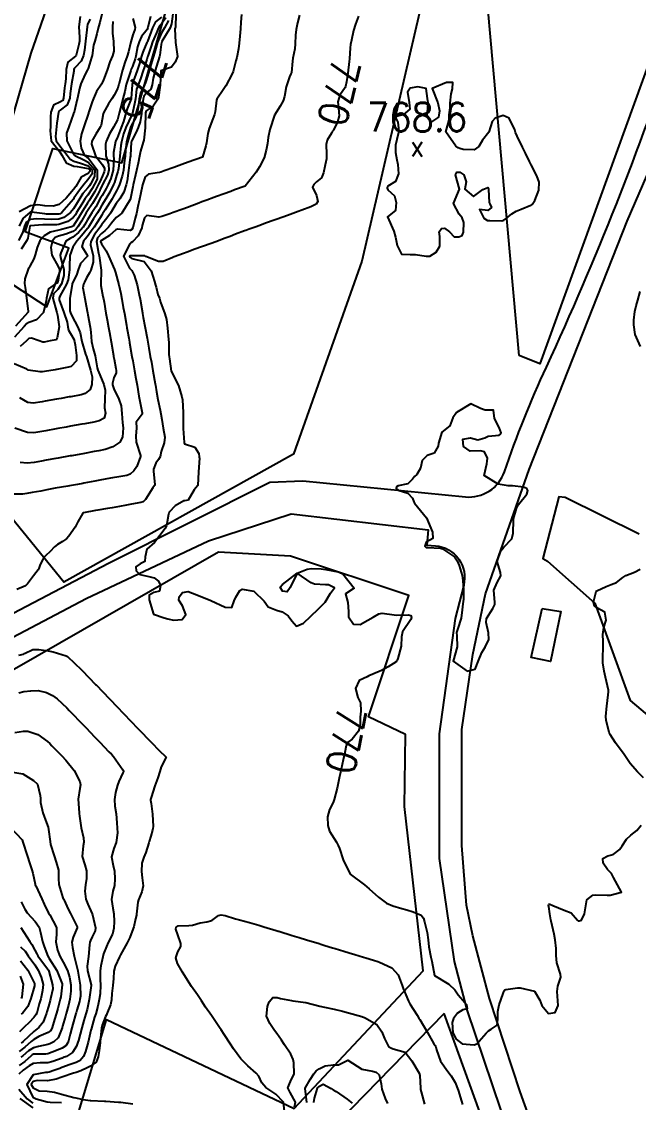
# Model space of a CAD drawing. Header units: metres. Extents: x 318500 to 325275, y 7408834 to 7428799.
# Drawn here: x 321421.7 to 321508, y 7423814.1 to 7423965.2 of the extents above; entities that cross this region are included whole.
import ezdxf
from ezdxf.enums import TextEntityAlignment as Align

# ---------------------------------------------------------------- set-up
doc = ezdxf.new("R2010")
doc.units = ezdxf.units.M
doc.header["$MEASUREMENT"] = 0
for name, color, linetype in [('Cotas', 45, 'Continuous'), ('Curvas de Nivel 1m', 11, 'Continuous'), ('Curvas de Nivel 5m', 15, 'Continuous'), ('Edificações', 30, 'Continuous'), ('Estação', 45, 'Continuous'), ('Pontos Cotados', 45, 'Continuous'), ('Vias Primárias', 230, 'Continuous')]:
    doc.layers.add(name, color=color, linetype=linetype)
doc.styles.add('Style-STANDARD', font='STANDARD.shx')

# ---------------------------------------------------------------- blocks, each defined once
blk = doc.blocks.new('ELVTXT_112')
at = {"layer": 'Pontos Cotados', "linetype": 'Continuous', "style": 'Style-STANDARD'}
for s, height, p in [('768.6', 4, (0, 4)), ('x', 3, (0, 0))]:
    blk.add_text(s, height=height, dxfattribs=at).set_placement(p, align=Align.MIDDLE_CENTER)

msp = doc.modelspace()

# ---------------------------------------------------------------- linework, layer by layer
at = {"layer": 'Curvas de Nivel 1m', "flags": 128}
for points, elevation in [([(321432.95, 7423966.47), (321432.62, 7423965.11), (321432.46, 7423964.48), (321432.23, 7423963.5), (321431.91, 7423962.48), (321431.76, 7423961.94), (321431.54, 7423960.49), (321431.47, 7423960.21), (321431.18, 7423959.29), (321430.99, 7423958.67), (321430.91, 7423958.49), (321430.56, 7423957.9), (321429.96, 7423956.51), (321429.77, 7423955.88), (321429.5, 7423954.51), (321429.43, 7423954.2), (321429.09, 7423952.73), (321429.05, 7423952.56), (321429.04, 7423952.52), (321428.96, 7423952.4), (321428.27, 7423950.53), (321427.96, 7423949.64), (321428.02, 7423948.54), (321429.01, 7423946.62), (321429.14, 7423946.52), (321430.4, 7423945.89), (321431, 7423945.56), (321431.91, 7423944.48), (321431.89, 7423943.57), (321431.3, 7423942.49), (321431.17, 7423942.27), (321430.95, 7423941.97), (321430.27, 7423941.17), (321429.81, 7423940.51), (321428.92, 7423939.05), (321428.5, 7423938.53), (321427.61, 7423937.83), (321426.9, 7423937.6), (321425.9, 7423937.55), (321424.9, 7423937.59), (321423.82, 7423937.66), (321422.89, 7423937.55), (321422.34, 7423937.16), (321422.09, 7423936.61), (321421.81, 7423935.67), (321421.23, 7423934.62)], 781), ([(321452.46, 7423966.21), (321452.35, 7423965.13), (321452.3, 7423964.21), (321452.23, 7423963.2), (321452.14, 7423962.22), (321452.02, 7423961.41), (321451.79, 7423960.22), (321451.67, 7423959.75), (321451.28, 7423958.23), (321451.17, 7423957.92), (321450.25, 7423956.24), (321449.82, 7423955.57), (321449.12, 7423954.54), (321449.01, 7423954.37), (321448.96, 7423954.25), (321448.76, 7423952.6), (321448.69, 7423952.26), (321448.47, 7423951.65), (321447.94, 7423950.27), (321447.77, 7423949.56), (321447.58, 7423948.27), (321447.47, 7423947.84), (321447.01, 7423946.28), (321445, 7423945.56), (321444.09, 7423945.23), (321443, 7423944.83), (321441.65, 7423944.35), (321441.17, 7423944.17), (321440.99, 7423944.12), (321439.46, 7423943.91), (321438.98, 7423943.5), (321438.68, 7423942.67), (321438.62, 7423942.39), (321438.3, 7423941.03), (321438.16, 7423940.4), (321437.94, 7423939.38), (321437.74, 7423938.4), (321437.59, 7423937.72), (321437.25, 7423936.41), (321437.13, 7423936.15), (321436.87, 7423936.01), (321435.1, 7423936.21), (321434.88, 7423936.11), (321434, 7423935.32), (321432.85, 7423934.63), (321432.76, 7423934.56), (321432.74, 7423934.47), (321432.85, 7423934.16), (321433.53, 7423933.16), (321433.85, 7423932.45), (321434.67, 7423930.58), (321434.72, 7423930.44), (321434.8, 7423930.16), (321435.29, 7423928.43), (321435.55, 7423927.22), (321435.7, 7423926.43), (321435.91, 7423925.25), (321436.06, 7423924.42), (321436.35, 7423922.76), (321436.41, 7423922.41), (321436.45, 7423922.18), (321436.68, 7423920.94), (321436.77, 7423920.41), (321436.79, 7423920.28), (321437.13, 7423918.41), (321437.24, 7423917.8), (321437.49, 7423916.4), (321437.68, 7423915.32), (321437.85, 7423914.4), (321438.11, 7423912.85), (321438.18, 7423912.39), (321438.54, 7423910.51), (321438.56, 7423910.41), (321438.57, 7423910.39), (321438.57, 7423910.36), (321438.54, 7423910.31), (321437.71, 7423909.21), (321437.75, 7423908.4), (321437.65, 7423907.24), (321437.7, 7423906.4), (321438.31, 7423904.55), (321438.33, 7423904.39), (321437.81, 7423903.02), (321437.39, 7423902.4), (321436.89, 7423901.94), (321436.42, 7423901.75), (321435.29, 7423901.55), (321434.41, 7423901.4), (321433.61, 7423901.26), (321432.41, 7423901.05), (321431.93, 7423900.96), (321430.4, 7423900.66), (321430.26, 7423900.63), (321429.52, 7423900.5), (321428.4, 7423900.31), (321428.14, 7423900.27), (321426.39, 7423899.96), (321425.22, 7423899.73), (321424.39, 7423899.58), (321423.16, 7423899.36), (321422.39, 7423899.24), (321421.84, 7423899.16), (321420.39, 7423899.14)], 772), ([(321441.87, 7423965.75), (321441.26, 7423964.94), (321440.96, 7423964.66), (321440.82, 7423964.37), (321440.55, 7423963.68), (321440, 7423962.38), (321439.81, 7423961.79), (321439.33, 7423960.39), (321439.3, 7423960.29), (321439.19, 7423959.94), (321438.82, 7423958.75), (321438.71, 7423958.39), (321438.33, 7423957.23), (321437.98, 7423956.4), (321437.77, 7423955.77), (321437.61, 7423954.41), (321437.55, 7423953.97), (321437.19, 7423952.41), (321437.16, 7423952.34), (321437.09, 7423952.18), (321436.29, 7423950.42), (321435.96, 7423949.52), (321435.67, 7423948.43), (321435.58, 7423947.89), (321435.43, 7423946.43), (321435.22, 7423944.67), (321435.19, 7423944.44), (321435.16, 7423944.27), (321434.98, 7423943.71), (321434.66, 7423942.75), (321434.55, 7423942.45), (321434.02, 7423941.38), (321433.48, 7423940.46), (321432.92, 7423939.55), (321432.52, 7423938.86), (321432.29, 7423938.48), (321431.75, 7423937.63), (321431.02, 7423936.49), (321430.96, 7423936.4), (321430.88, 7423936.28), (321430.08, 7423935.28), (321429.39, 7423934.51), (321428.84, 7423933.68), (321428.45, 7423932.53), (321428.36, 7423930.98), (321428.36, 7423930.53), (321428.18, 7423929.12), (321427.98, 7423928.53), (321427.04, 7423926.83), (321426.92, 7423926.55), (321426.95, 7423926.34), (321427.58, 7423924.54), (321428.05, 7423923.18), (321428.16, 7423922.53), (321428.23, 7423922.07), (321428.68, 7423921.39), (321428.99, 7423920.83), (321429.08, 7423920.51), (321429.17, 7423920.01), (321429.35, 7423918.51), (321429.34, 7423917.8), (321428.62, 7423916.99), (321428.26, 7423916.88), (321426.61, 7423916.59), (321426.58, 7423916.58), (321426.4, 7423916.55), (321424.89, 7423916.29), (321424.61, 7423916.25), (321424.28, 7423916.25), (321422.61, 7423916.48), (321422.53, 7423916.52), (321422.42, 7423916.6), (321420.62, 7423917.36)], 776), ([(321439.73, 7423965.93), (321439.35, 7423964.39), (321439.25, 7423964.12), (321438.48, 7423963.16), (321438.12, 7423962.4), (321437.92, 7423961.7), (321437.69, 7423960.41), (321437.59, 7423960.01), (321437.18, 7423958.96), (321437.01, 7423958.58), (321436.95, 7423958.41), (321436.86, 7423958.11), (321436.31, 7423956.42), (321436.11, 7423955.45), (321435.87, 7423954.43), (321435.7, 7423953.84), (321435.35, 7423952.44), (321435.08, 7423951.48), (321434.56, 7423950.45), (321433.98, 7423949.53), (321433.53, 7423948.46), (321433.43, 7423948.07), (321433.49, 7423946.46), (321433.85, 7423945.31), (321433.89, 7423944.46), (321433.68, 7423943.76), (321433.02, 7423942.47), (321433, 7423942.43), (321432.96, 7423942.35), (321432.35, 7423941.07), (321432.03, 7423940.48), (321431.61, 7423939.8), (321430.91, 7423938.78), (321430.73, 7423938.49), (321430.06, 7423937.33), (321429.55, 7423936.51), (321429.25, 7423936.14), (321428.87, 7423935.88), (321427.89, 7423935.51), (321426.86, 7423935.2), (321426.4, 7423935.02), (321426, 7423934.56), (321425.78, 7423933.62), (321425.91, 7423932.56), (321426.81, 7423930.96), (321426.97, 7423930.55), (321426.98, 7423930.37), (321426.78, 7423929.07), (321426.67, 7423928.66), (321426.43, 7423928.55), (321425.46, 7423927.87), (321425.15, 7423926.57), (321425.14, 7423926.17), (321424.75, 7423924.57), (321424.74, 7423924.55), (321424.72, 7423924.51), (321423.77, 7423923.52), (321422.7, 7423923.15), (321422.36, 7423922.94), (321422.06, 7423922.61), (321420.67, 7423921.11)], 778), ([(321442.84, 7423966.34), (321442.68, 7423964.93), (321442.46, 7423964.35), (321441.32, 7423962.45), (321441.29, 7423962.36), (321441.28, 7423962.31), (321441.22, 7423962.01), (321441.01, 7423960.56), (321440.97, 7423960.36), (321440.55, 7423959), (321440.36, 7423958.37), (321440.08, 7423957.3), (321439.97, 7423956.38), (321439.76, 7423955.76), (321439.13, 7423955.22), (321438.78, 7423954.74), (321438.7, 7423954.39), (321438.52, 7423952.97), (321438.46, 7423952.4), (321438.26, 7423951.22), (321437.98, 7423950.4), (321437.7, 7423949.77), (321437.04, 7423948.53), (321437.01, 7423948.44), (321437, 7423948.41), (321436.91, 7423946.51), (321436.9, 7423946.41), (321436.89, 7423946.29), (321436.66, 7423944.41), (321436.44, 7423942.95), (321436.33, 7423942.42), (321436, 7423941.37), (321435.41, 7423940.43), (321434.92, 7423939.78), (321434.11, 7423938.45), (321433.63, 7423937.73), (321432.88, 7423936.79), (321432.75, 7423936.6), (321432.66, 7423936.47), (321431.88, 7423935.46), (321431.35, 7423934.49), (321431.32, 7423934.01), (321431.69, 7423932.48), (321431.7, 7423931.59), (321431.35, 7423930.48), (321431.18, 7423930.1), (321430.78, 7423929.39), (321430.46, 7423928.81), (321430.34, 7423928.5), (321430.27, 7423928), (321430.53, 7423926.49), (321430.73, 7423925.49), (321430.92, 7423924.49), (321430.97, 7423924.23), (321431.28, 7423922.48), (321431.38, 7423921.79), (321431.46, 7423920.48), (321431.68, 7423919.46), (321431.96, 7423918.48), (321432.27, 7423916.83), (321432.36, 7423916.47), (321432.61, 7423915.85), (321433.17, 7423914.46), (321433.36, 7423913.68), (321433.34, 7423912.46), (321433.3, 7423911.22), (321433.41, 7423910.46), (321433.22, 7423909.77), (321432.52, 7423909.38), (321431.78, 7423909.22), (321430.52, 7423908.99), (321430.09, 7423908.92), (321428.51, 7423908.64), (321427.9, 7423908.53), (321426.75, 7423908.31), (321426.51, 7423908.26), (321425.06, 7423908), (321424.5, 7423907.9), (321423.37, 7423907.71), (321422.5, 7423907.75), (321420.75, 7423908.38)], 774), ([(321437.27, 7423965.67), (321437.56, 7423964.41), (321437.51, 7423964.15), (321437.24, 7423963.39), (321436.95, 7423962.41), (321436.63, 7423961), (321436.47, 7423960.42), (321436.11, 7423959.5), (321435.79, 7423958.43), (321435.33, 7423956.62), (321435.29, 7423956.44), (321435.26, 7423956.33), (321435.14, 7423955.93), (321434.63, 7423954.94), (321434.32, 7423954.45), (321433.86, 7423953.71), (321433.14, 7423952.47), (321433.09, 7423952.31), (321432.8, 7423950.75), (321432.68, 7423950.47), (321432.05, 7423949.48), (321431.49, 7423948.49), (321431.44, 7423948.08), (321432.02, 7423946.48), (321433, 7423945.2), (321433.28, 7423944.75), (321433.3, 7423944.47), (321433.22, 7423944.23), (321432.98, 7423943.67), (321432.61, 7423942.83), (321432.46, 7423942.48), (321431.94, 7423941.49), (321431.33, 7423940.49), (321431.17, 7423940.24), (321430.92, 7423939.86), (321430.07, 7423938.5), (321429.63, 7423937.78), (321428.88, 7423936.63), (321428.82, 7423936.58), (321428.65, 7423936.52), (321427.28, 7423936.14), (321426.87, 7423936.05), (321425.67, 7423935.76), (321424.86, 7423935.26), (321424.49, 7423934.94), (321424.25, 7423934.58), (321423.88, 7423933.62), (321423.57, 7423932.59), (321423.38, 7423932.03), (321422.81, 7423931.01), (321422.67, 7423930.73), (321422.62, 7423930.6), (321422.15, 7423929.24), (321422.09, 7423928.61), (321422.18, 7423928.02), (321422.35, 7423926.61), (321422.62, 7423924.7), (321422.6, 7423924.6), (321421.71, 7423923.61), (321420.82, 7423922.63)], 779), ([(321460.56, 7423966.11), (321460.32, 7423965.06), (321460.1, 7423964.11), (321460.02, 7423963.33), (321459.98, 7423962.11), (321459.91, 7423961.43), (321459.65, 7423960.12), (321459.59, 7423959.72), (321459.44, 7423958.12), (321459.37, 7423957.91), (321459.16, 7423957.52), (321458.69, 7423956.13), (321458.49, 7423954.77), (321458.31, 7423954.13), (321457.85, 7423953.39), (321457.09, 7423952.15), (321456.43, 7423950.16), (321456.21, 7423949.01), (321456.08, 7423948.16), (321455.93, 7423947.27), (321455.61, 7423946.17), (321455, 7423944.94), (321454.5, 7423944.18), (321452.96, 7423942.2), (321451.5, 7423941.68), (321450.95, 7423941.48), (321450.03, 7423941.15), (321448.94, 7423940.75), (321448.57, 7423940.62), (321447.6, 7423940.27), (321446.93, 7423940.02), (321446.5, 7423939.86), (321444.92, 7423939.25), (321444.23, 7423939), (321442.91, 7423938.52), (321442.41, 7423938.34), (321441.31, 7423937.95), (321440.9, 7423937.88), (321439.19, 7423938.11), (321438.9, 7423937.8), (321438.56, 7423936.71), (321438.49, 7423936.39), (321438, 7423935.26), (321437.19, 7423934.41), (321436.99, 7423934.27), (321436.85, 7423934.15), (321435.96, 7423932.42), (321436.8, 7423930.73), (321437.09, 7423930.41), (321437.43, 7423929.77), (321437.85, 7423928.4), (321438.15, 7423927), (321438.26, 7423926.39), (321438.6, 7423924.52), (321438.62, 7423924.39), (321438.71, 7423923.86), (321438.93, 7423922.62), (321438.97, 7423922.39), (321439.24, 7423920.94), (321439.34, 7423920.38), (321439.48, 7423919.55), (321439.69, 7423918.37), (321439.84, 7423917.58), (321440.06, 7423916.37), (321440.37, 7423914.59), (321440.41, 7423914.36), (321440.58, 7423913.43), (321440.77, 7423912.36), (321441.06, 7423910.87), (321441.15, 7423910.35), (321441.29, 7423909.58), (321441.51, 7423908.35), (321441.71, 7423907.12), (321441.64, 7423906.34), (321441.22, 7423905.1), (321441.06, 7423904.35), (321440.83, 7423903.98), (321440.45, 7423903.49), (321440.16, 7423902.64), (321440.13, 7423902.36), (321440.31, 7423900.45), (321440.29, 7423900.36), (321440.04, 7423900.01), (321439, 7423898.38), (321438.68, 7423898.08), (321438.37, 7423897.97), (321437.04, 7423897.74), (321436.37, 7423897.62), (321435.36, 7423897.43), (321434.36, 7423897.24), (321433.69, 7423897.12), (321432.36, 7423896.88), (321432, 7423896.83), (321430.35, 7423896.53), (321430.32, 7423896.52), (321430.25, 7423896.49), (321429.57, 7423895.27), (321429.17, 7423894.51), (321428.31, 7423893.28), (321427.94, 7423892.89), (321427.39, 7423892.53), (321426.71, 7423892.12), (321426.29, 7423891.76), (321425.69, 7423891.14), (321425.05, 7423890.56), (321424.71, 7423890.12), (321424.25, 7423889.15), (321424.09, 7423888.73), (321424, 7423888.57), (321423.36, 7423887.71), (321422.49, 7423886.6), (321422.38, 7423886.44), (321422.22, 7423886.33), (321421, 7423885.82)], 771), ([(321431.27, 7423965.57), (321430.9, 7423964.85), (321430.84, 7423964.5), (321430.82, 7423964.07), (321430.64, 7423962.5), (321430.47, 7423961.24), (321430.35, 7423960.5), (321430.01, 7423959.68), (321429.17, 7423958.8), (321429.03, 7423958.67), (321428.99, 7423958.52), (321428.97, 7423958.32), (321428.64, 7423956.53), (321428.47, 7423955.19), (321428.41, 7423954.53), (321428.07, 7423953.57), (321427.09, 7423952.83), (321426.92, 7423952.72), (321426.85, 7423952.55), (321426.59, 7423951.04), (321426.55, 7423950.56), (321426.44, 7423949.16), (321426.53, 7423948.56), (321427.03, 7423947.87), (321428.07, 7423946.53), (321428.48, 7423946), (321429, 7423945.72), (321429.94, 7423945.45), (321431, 7423945.06), (321431.56, 7423944.48), (321431.55, 7423943.92), (321430.97, 7423943.09), (321430.66, 7423942.79), (321430.42, 7423942.5), (321429.8, 7423941.65), (321429.01, 7423940.52), (321428.93, 7423940.4), (321427.33, 7423938.54), (321427.1, 7423938.36), (321426.91, 7423938.3), (321425.16, 7423938.31), (321424.91, 7423938.33), (321423.05, 7423938.6), (321422.93, 7423938.62), (321422.91, 7423938.62), (321422.88, 7423938.6), (321421.84, 7423937.68), (321421.33, 7423936.62)], 782), ([(321429.86, 7423965.93), (321429.69, 7423964.51), (321429.78, 7423963.06), (321429.77, 7423962.51), (321429.69, 7423962.05), (321429.3, 7423960.52), (321429.27, 7423960.45), (321429.2, 7423960.39), (321428.15, 7423959.57), (321427.9, 7423958.54), (321427.85, 7423957.23), (321427.76, 7423956.54), (321427.69, 7423955.99), (321427.56, 7423954.54), (321427.44, 7423954.22), (321427.11, 7423954.01), (321426.13, 7423953.53), (321425.78, 7423952.56), (321425.74, 7423951.91), (321425.72, 7423950.56), (321425.66, 7423949.96), (321425.81, 7423948.56), (321427.02, 7423947), (321427.31, 7423946.55), (321427.93, 7423945.47), (321429, 7423945.03), (321429.44, 7423944.96), (321430.99, 7423944.68), (321431.22, 7423944.49), (321431.21, 7423944.26), (321430.98, 7423944.01), (321430, 7423943.48), (321429.47, 7423942.51), (321429.29, 7423942.18), (321428.95, 7423941.75), (321427.91, 7423940.54), (321426.92, 7423939.66), (321426.08, 7423939.4), (321424.92, 7423939.47), (321423.93, 7423939.6), (321422.92, 7423939.45), (321421.35, 7423938.62)], 783), ([(321443.25, 7423966.34), (321443.2, 7423964.39), (321443.18, 7423964.34), (321443.13, 7423964.23), (321443.23, 7423962.33), (321443.48, 7423960.33), (321443.42, 7423960.11), (321443.19, 7423959.57), (321442.64, 7423958.88), (321441.17, 7423958.36), (321441.07, 7423956.36), (321440.83, 7423954.66), (321440.74, 7423954.37), (321440.09, 7423953.39), (321439.1, 7423952.73), (321439.03, 7423952.45), (321439.03, 7423952.39), (321438.99, 7423950.47), (321438.99, 7423950.39), (321438.77, 7423948.67), (321438.71, 7423948.39), (321438.32, 7423947.09), (321438.18, 7423946.4), (321437.98, 7423945.42), (321437.75, 7423944.4), (321437.6, 7423943.78), (321437.31, 7423942.41), (321437.25, 7423942.12), (321436.93, 7423940.48), (321436.92, 7423940.42), (321436.86, 7423940.34), (321435.69, 7423938.43), (321435.26, 7423938.07), (321434.9, 7423937.81), (321434.27, 7423937.06), (321433.82, 7423936.46), (321433.35, 7423935.98), (321432.87, 7423935.59), (321432.32, 7423935.01), (321432.15, 7423934.48), (321432.46, 7423932.84), (321432.55, 7423932.47), (321432.8, 7423930.47), (321432.75, 7423928.49), (321432.75, 7423928.47), (321432.77, 7423928.34), (321433.07, 7423926.78), (321433.14, 7423926.46), (321433.22, 7423925.99), (321433.49, 7423924.46), (321433.66, 7423923.5), (321433.84, 7423922.45), (321433.97, 7423921.74), (321434.21, 7423920.45), (321434.54, 7423918.54), (321434.55, 7423918.44), (321434.56, 7423918.37), (321434.64, 7423918), (321434.88, 7423916.7), (321434.93, 7423916.44), (321434.92, 7423916.13), (321434.6, 7423915.39), (321434.38, 7423914.66), (321434.41, 7423914.44), (321434.58, 7423913.87), (321435.3, 7423912.43), (321435.61, 7423911.48), (321435.69, 7423910.42), (321435.82, 7423909.12), (321435.9, 7423908.42), (321435.8, 7423907.11), (321435.45, 7423906.43), (321434.47, 7423905.75), (321433.39, 7423905.37), (321432.47, 7423905.21), (321431.85, 7423905.09), (321430.46, 7423904.83), (321428.69, 7423904.52), (321428.49, 7423904.49), (321428.46, 7423904.48), (321426.81, 7423904.19), (321426.45, 7423904.13), (321425.14, 7423903.87), (321424.45, 7423903.74), (321423.46, 7423903.57), (321422.44, 7423903.49), (321421.49, 7423903.57)], 773), ([(321441.27, 7423965.83), (321440.41, 7423965.22), (321440, 7423964.38), (321439.29, 7423962.45), (321439.27, 7423962.39), (321439.26, 7423962.36), (321439.23, 7423962.29), (321438.64, 7423960.96), (321438.48, 7423960.4), (321438.2, 7423959.38), (321437.86, 7423958.4), (321437.68, 7423957.89), (321437.15, 7423956.46), (321437.14, 7423956.41), (321437.03, 7423954.5), (321437.01, 7423954.41), (321436.47, 7423953.05), (321436.28, 7423952.42), (321435.94, 7423951.28), (321435.6, 7423950.43), (321435.46, 7423950.04), (321435.05, 7423948.92), (321434.89, 7423948.59), (321434.83, 7423948.44), (321434.54, 7423946.92), (321434.55, 7423946.45), (321434.6, 7423946.04), (321434.48, 7423944.45), (321434.16, 7423943.27), (321433.8, 7423942.46), (321433.5, 7423941.91), (321432.94, 7423940.93), (321432.77, 7423940.63), (321432.69, 7423940.47), (321432.06, 7423939.34), (321431.5, 7423938.48), (321431.26, 7423938.13), (321430.9, 7423937.52), (321430.51, 7423936.87), (321430.28, 7423936.5), (321429.65, 7423935.72), (321428.86, 7423935.1), (321428.47, 7423934.91), (321427.86, 7423934.53), (321427.19, 7423932.9), (321427.09, 7423932.55), (321427.12, 7423932.25), (321427.58, 7423930.54), (321427.59, 7423929.73), (321427.28, 7423928.54), (321426.76, 7423927.75), (321426.15, 7423927.16), (321426.06, 7423926.56), (321426.58, 7423924.7), (321426.62, 7423924.55), (321426.71, 7423924.19), (321426.93, 7423922.55), (321426.67, 7423920.98), (321426.5, 7423920.72), (321425.67, 7423920.56), (321424.84, 7423920.4), (321424.67, 7423920.4), (321424.14, 7423920.58), (321423.05, 7423920.97), (321422.67, 7423920.92), (321422.36, 7423920.6), (321421.49, 7423919.78)], 777), ([(321421.29, 7423876.61), (321421.93, 7423876.76), (321422.08, 7423876.83), (321423.27, 7423877.41), (321424.09, 7423877.42), (321425.42, 7423877.22), (321426.09, 7423877.1), (321427.92, 7423876.52), (321428.03, 7423876.47), (321428.08, 7423876.44), (321429.09, 7423875.52), (321430.06, 7423874.57), (321430.1, 7423874.53), (321430.14, 7423874.49), (321432.03, 7423872.53), (321432.1, 7423872.46), (321434, 7423870.51), (321434.07, 7423870.44), (321435.01, 7423869.44), (321435.98, 7423868.41), (321437.95, 7423866.38), (321439.92, 7423864.36), (321440.91, 7423863.35), (321441.9, 7423862.33), (321441.22, 7423861), (321441.02, 7423860.34), (321440.74, 7423859.46), (321440.34, 7423858.35), (321439.82, 7423856.72), (321439.74, 7423856.44), (321439.73, 7423856.36), (321439.81, 7423855.85), (321440.02, 7423854.36), (321440.09, 7423852.67), (321440.06, 7423852.36), (321440.01, 7423852.12), (321439.75, 7423851.29), (321439.55, 7423850.56), (321439.49, 7423850.36), (321439.07, 7423849.02), (321438.8, 7423848.37), (321438.52, 7423847.55), (321438.44, 7423846.37), (321438.57, 7423845.47), (321438.7, 7423844.37), (321438.52, 7423843.5), (321438.05, 7423842.38), (321437.96, 7423842.05), (321437.77, 7423840.38), (321437.74, 7423840.25), (321437.6, 7423839.75), (321437.37, 7423838.6), (321437.31, 7423838.38), (321436.83, 7423837.12), (321436.47, 7423836.4), (321435.53, 7423834.73), (321435.36, 7423834.41), (321434.79, 7423833.14), (321434.61, 7423832.42), (321434.53, 7423831.38), (321434.46, 7423830.43), (321434.33, 7423829.29), (321434.26, 7423828.43), (321434.14, 7423827.73), (321433.63, 7423826.44), (321433.55, 7423826.31), (321433.41, 7423826.06), (321432.95, 7423824.89), (321432.86, 7423824.45), (321432.73, 7423823.09), (321432.68, 7423822.45), (321432.53, 7423821.27), (321432.41, 7423820.45), (321432.1, 7423819.68), (321431.32, 7423819.15), (321430.87, 7423818.91), (321429.96, 7423818.48), (321429.31, 7423818.26), (321428.96, 7423818.15), (321427.3, 7423817.6), (321426.51, 7423817.32), (321425.3, 7423817.09), (321423.84, 7423817.11), (321423.29, 7423817.01), (321423, 7423816.57), (321423.28, 7423816.09), (321424.13, 7423815.7), (321425.28, 7423815.63), (321426.29, 7423815.52), (321427.27, 7423815.23), (321429.01, 7423814.75), (321429.26, 7423814.69), (321430.28, 7423814.47), (321431.26, 7423814.34), (321431.39, 7423814.33), (321433.26, 7423814.25), (321433.45, 7423814.25), (321435.26, 7423814.11), (321435.57, 7423814.09), (321437.25, 7423813.89)], 771), ([(321421.27, 7423871.35), (321422.01, 7423871.52), (321422.95, 7423871.65), (321424.02, 7423871.68), (321425.15, 7423871.41), (321426.01, 7423871), (321426.65, 7423870.53), (321427.99, 7423869.25), (321428.35, 7423868.88), (321428.72, 7423868.51), (321429.96, 7423867.22), (321430.67, 7423866.48), (321431.93, 7423865.17), (321432.63, 7423864.45), (321433.91, 7423863.11), (321434.24, 7423862.77), (321434.53, 7423862.43), (321435.87, 7423860.58), (321435.95, 7423860.41), (321435.94, 7423860.34), (321435.87, 7423860.17), (321435.31, 7423858.95), (321435.12, 7423858.42), (321434.82, 7423857.42), (321434.66, 7423856.43), (321434.73, 7423855.5), (321434.9, 7423854.42), (321435.01, 7423853.19), (321435.05, 7423852.42), (321435.08, 7423851.75), (321434.93, 7423850.42), (321434.59, 7423849.56), (321434.24, 7423848.43), (321434.48, 7423847.21), (321434.67, 7423846.43), (321434.75, 7423845.35), (321434.68, 7423844.42), (321434.45, 7423843.63), (321434.25, 7423842.43), (321434.43, 7423841.24), (321434.57, 7423840.43), (321434.64, 7423839.38), (321434.61, 7423838.42), (321434.38, 7423837.62), (321433.81, 7423836.44), (321433.54, 7423835.87), (321433.13, 7423834.84), (321433.04, 7423834.44), (321432.79, 7423833.17), (321432.66, 7423832.45), (321432.67, 7423831.26), (321432.73, 7423830.45), (321432.67, 7423829.24), (321432.55, 7423828.45), (321432.36, 7423827.53), (321432.05, 7423826.45), (321431.9, 7423825.97), (321431.45, 7423824.46), (321431.44, 7423824.41), (321431.39, 7423824.19), (321430.99, 7423822.47), (321430.63, 7423821.19), (321430.32, 7423820.48), (321429.87, 7423819.94), (321429.33, 7423819.66), (321428.46, 7423819.36), (321427.32, 7423818.94), (321427.01, 7423818.83), (321426.19, 7423818.53), (321425.55, 7423818.3), (321425.31, 7423818.25), (321425.01, 7423818.25), (321423.3, 7423817.93), (321422.39, 7423816.58), (321423.26, 7423814.82), (321423.73, 7423814.56), (321425.25, 7423814.16), (321425.68, 7423814.11), (321427.25, 7423814.04)], 772), ([(321420.75, 7423865.8), (321421.94, 7423866), (321422.56, 7423865.97), (321423.93, 7423865.51), (321425.31, 7423864.55), (321425.62, 7423864.25), (321425.91, 7423863.95), (321427.31, 7423862.53), (321427.89, 7423861.92), (321429.03, 7423860.5), (321429.85, 7423858.93), (321429.92, 7423858.49), (321429.83, 7423857.95), (321429.6, 7423856.49), (321429.73, 7423854.55), (321429.74, 7423854.49), (321429.78, 7423854.1), (321430.03, 7423852.49), (321430.35, 7423851.08), (321430.39, 7423850.48), (321430.28, 7423849.93), (321430.16, 7423848.48), (321430.51, 7423847.29), (321430.76, 7423846.47), (321430.76, 7423845.39), (321430.6, 7423844.48), (321430.53, 7423843.6), (321430.69, 7423842.47), (321430.94, 7423841.78), (321431.54, 7423840.46), (321431.61, 7423840.28), (321432.03, 7423838.46), (321431.97, 7423838.07), (321431.56, 7423837.24), (321431.3, 7423836.71), (321431.22, 7423836.46), (321431.2, 7423836.12), (321431.05, 7423834.47), (321430.85, 7423833.12), (321430.91, 7423832.47), (321431.41, 7423830.52), (321431.42, 7423830.46), (321431.43, 7423830.42), (321431.15, 7423828.46), (321430.84, 7423827.06), (321430.66, 7423826.47), (321430.38, 7423825.5), (321430.09, 7423824.48), (321429.63, 7423822.74), (321429.57, 7423822.49), (321429.52, 7423822.34), (321429.36, 7423821.93), (321428.8, 7423821.04), (321427.98, 7423820.51), (321427.52, 7423820.34), (321427.34, 7423820.27), (321426.06, 7423819.8), (321425.33, 7423819.62), (321424.28, 7423819.6), (321423.32, 7423819.49), (321422.73, 7423819.17), (321421.89, 7423818.59), (321421.3, 7423818.02)], 773), ([(321420.18, 7423860.31), (321421.86, 7423860.02), (321423.33, 7423859.1), (321423.84, 7423858.64), (321423.89, 7423858.57), (321424.27, 7423857.01), (321424.31, 7423856.56), (321424.34, 7423856.03), (321424.66, 7423854.56), (321425.15, 7423853.17), (321425.4, 7423852.55), (321425.46, 7423852.25), (321425.66, 7423850.54), (321425.73, 7423850.15), (321426.23, 7423848.53), (321426.54, 7423847.68), (321426.85, 7423846.53), (321426.83, 7423845.37), (321426.89, 7423844.53), (321427.47, 7423842.68), (321427.54, 7423842.52), (321427.63, 7423842.33), (321428.21, 7423841.11), (321428.5, 7423840.51), (321429.46, 7423838.61), (321429.46, 7423838.49), (321428.88, 7423837.18), (321428.71, 7423836.5), (321428.78, 7423835.74), (321429.04, 7423834.5), (321429.5, 7423832.66), (321429.54, 7423832.49), (321429.55, 7423832.43), (321429.89, 7423830.48), (321429.9, 7423828.93), (321429.84, 7423828.48), (321429.77, 7423828.16), (321429.43, 7423826.96), (321429.33, 7423826.59), (321429.29, 7423826.49), (321428.87, 7423825.03), (321428.71, 7423824.5), (321428.49, 7423823.62), (321428.19, 7423822.51), (321427.89, 7423821.99), (321427.36, 7423821.64), (321426.56, 7423821.31), (321425.34, 7423820.85), (321425.08, 7423820.81), (321423.34, 7423820.8), (321423.18, 7423820.73), (321423, 7423820.58), (321422.12, 7423819.8), (321421.32, 7423819.25)], 774), ([(321421.63, 7423842.11), (321422.13, 7423841.11), (321422.47, 7423840.59), (321423.59, 7423839.36), (321424.14, 7423838.56), (321424.32, 7423837.81), (321424.6, 7423836.55), (321424.85, 7423835.86), (321425.34, 7423834.54), (321425.53, 7423834.21), (321426.61, 7423832.53), (321427.36, 7423830.64), (321427.37, 7423830.52), (321427.16, 7423828.82), (321427.1, 7423828.52), (321426.74, 7423827.21), (321426.55, 7423826.53), (321426.29, 7423825.65), (321425.97, 7423824.53), (321425.78, 7423824.14), (321425.38, 7423823.84), (321424.1, 7423823.28), (321423.37, 7423822.85), (321423.03, 7423822.58), (321422.14, 7423821.81), (321421.35, 7423821.17)], 776), ([(321458.5, 7423812.84), (321458.34, 7423814.1), (321457.28, 7423815.2), (321455.86, 7423816.13), (321455.3, 7423816.8), (321454.88, 7423817.72), (321454.5, 7423818.15), (321453.33, 7423819.17), (321452.39, 7423820.18), (321451.36, 7423821.57), (321450.93, 7423822.2), (321450.05, 7423823.55), (321449.61, 7423824.22), (321449.39, 7423824.54), (321448.24, 7423826.24), (321447.44, 7423827.41), (321446.86, 7423828.26), (321446.29, 7423829.1), (321445.47, 7423830.28), (321444.19, 7423832.29), (321443.52, 7423833.48), (321443.29, 7423834.3), (321443.54, 7423835.14), (321443.97, 7423835.87), (321443.95, 7423836.3), (321443.57, 7423837.49), (321443.29, 7423838.3), (321443.31, 7423838.58), (321443.59, 7423838.74), (321445.07, 7423838.8), (321445.59, 7423838.87), (321446.68, 7423839.18), (321447.6, 7423839.34), (321448.32, 7423839.52), (321449.23, 7423840.23), (321449.61, 7423840.31), (321450.18, 7423840.21), (321451.6, 7423839.74), (321452.18, 7423839.61), (321453.6, 7423839.25), (321454.88, 7423838.86), (321455.59, 7423838.64), (321457.3, 7423838.12), (321457.58, 7423838.04), (321457.69, 7423838), (321459.57, 7423837.42), (321460.51, 7423837.13), (321461.56, 7423836.81), (321463.32, 7423836.28), (321463.55, 7423836.21), (321464.12, 7423836.03), (321465.22, 7423835.69), (321465.55, 7423835.59), (321466.77, 7423835.22), (321467.54, 7423834.99), (321468.31, 7423834.75), (321469.53, 7423834.38), (321469.86, 7423834.28), (321470.96, 7423833.94), (321471.53, 7423833.76), (321471.76, 7423833.69), (321473.51, 7423832.87), (321474.38, 7423831.9), (321474.95, 7423830.42), (321475.15, 7423829.88), (321475.24, 7423829.66), (321475.46, 7423829.11), (321475.82, 7423828.24), (321476.02, 7423827.87), (321477.03, 7423826.25), (321477.3, 7423825.85), (321477.42, 7423825.67), (321478.49, 7423823.84), (321479.37, 7423822.28), (321479.55, 7423822.01), (321479.66, 7423821.83), (321479.78, 7423821.41), (321480.32, 7423819.82), (321481.32, 7423818.38), (321481.79, 7423817.79), (321482.36, 7423816.84), (321482.78, 7423815.78), (321483.27, 7423814.22), (321483.41, 7423813.77)], 771), ([(321421.58, 7423838.52), (321422.82, 7423836.58), (321423.1, 7423836.13), (321423.54, 7423835.38), (321423.81, 7423834.84), (321423.97, 7423834.56), (321425.31, 7423832.74), (321425.45, 7423832.54), (321425.5, 7423832.43), (321426.02, 7423830.53), (321426.03, 7423829.97), (321425.73, 7423828.54), (321425.67, 7423828.31), (321425.43, 7423827.47), (321425.23, 7423826.74), (321425.17, 7423826.54), (321424.69, 7423825.27), (321424.1, 7423824.56), (321423.38, 7423823.97), (321421.91, 7423822.59), (321421.63, 7423822.33)], 777), ([(321421.54, 7423835.81), (321422.17, 7423835.23), (321422.61, 7423834.58), (321423.51, 7423833.33), (321424.01, 7423832.56), (321424.44, 7423831.6), (321424.68, 7423830.55), (321424.62, 7423829.71), (321424.35, 7423828.56), (321424.16, 7423827.84), (321423.8, 7423826.56), (321423.69, 7423826.3), (321423.41, 7423825.94), (321422.72, 7423825.26), (321422.02, 7423824.59), (321421.38, 7423823.92)], 778), ([(321421.52, 7423833.85), (321422.57, 7423832.58), (321423.47, 7423830.7), (321423.5, 7423830.57), (321423.47, 7423830.37), (321422.99, 7423828.58), (321422.54, 7423827.48), (321421.84, 7423826.59), (321421.63, 7423826.39)], 779), ([(321459.88, 7423813.45), (321460.01, 7423814.08), (321459.28, 7423815.46), (321458.95, 7423816.1), (321459.3, 7423817), (321459.81, 7423818.08), (321459.8, 7423819.61), (321459.71, 7423820.08), (321459.35, 7423820.83), (321458.49, 7423822.1), (321458.04, 7423822.77), (321457.39, 7423823.7), (321457.1, 7423824.12), (321456.41, 7423825.12), (321455.98, 7423826.13), (321456.08, 7423827.5), (321456.34, 7423828.13), (321456.85, 7423828.73), (321457.46, 7423828.72), (321457.94, 7423828.6), (321459.45, 7423828.3), (321459.64, 7423828.27), (321461.45, 7423828.06), (321463.44, 7423827.51), (321464.08, 7423827.39), (321465.44, 7423827.13), (321466.61, 7423826.81), (321467.43, 7423826.58), (321469.32, 7423826.06), (321469.42, 7423826.04), (321469.67, 7423825.96), (321471.41, 7423824.98), (321472.11, 7423823.92), (321472.46, 7423822.99), (321473.06, 7423821.9), (321473.37, 7423821.69), (321473.7, 7423821.56), (321475.36, 7423821.09), (321476.3, 7423819.87), (321477.31, 7423818.14), (321477.42, 7423817.85), (321477.5, 7423816.05), (321477.52, 7423815.85), (321477.61, 7423815.53), (321478.1, 7423813.84)], 772), ([(321461.62, 7423814.06), (321461.36, 7423815.99), (321461.36, 7423816.06), (321462.07, 7423817.29), (321462.57, 7423818.05), (321462.9, 7423818.47), (321463.32, 7423818.76), (321464.19, 7423819.16), (321465.33, 7423819.32), (321466.03, 7423819.3), (321467.34, 7423819.98), (321469.32, 7423818.71), (321470.81, 7423818.45), (321471.32, 7423818.28), (321471.72, 7423817.92), (321472.02, 7423816.65), (321472.12, 7423815.92), (321472.57, 7423814.61), (321472.91, 7423813.91)], 773), ([(321421.28, 7423815.91), (321422.44, 7423814.58), (321423.25, 7423813.98)], 773), ([(321462.58, 7423814.05), (321462.66, 7423814.66), (321463.09, 7423816.04), (321463.16, 7423816.17), (321463.29, 7423816.3), (321463.88, 7423816.62), (321465, 7423816.01), (321465.29, 7423815.83), (321465.71, 7423815.58), (321467.27, 7423814.52), (321467.97, 7423813.97)], 774), ([(321421.42, 7423814.6), (321423.24, 7423813.31)], 774)]:
    msp.add_lwpolyline(points, dxfattribs=dict(at, elevation=elevation))
at = {"layer": 'Curvas de Nivel 1m', "elevation": 769, "flags": 128}
for points in [[(321487.95, 7423951.74), (321487.57, 7423951.27), (321487.07, 7423949.75), (321486.18, 7423948.64), (321485.66, 7423947.77), (321485.04, 7423947.29), (321483.48, 7423947.35), (321483.04, 7423947.49), (321482.81, 7423947.58), (321482.48, 7423947.81), (321481.07, 7423949.83), (321481.63, 7423951.82), (321481.68, 7423953.26), (321481.66, 7423953.82), (321481.81, 7423955.15), (321482, 7423955.82), (321482.05, 7423956.71), (321481.16, 7423956.73), (321479.15, 7423955.86), (321479.96, 7423953.85), (321480.2, 7423952.74), (321480.04, 7423951.85), (321479.08, 7423951.19), (321478.42, 7423951.87), (321478.51, 7423952.45), (321478.6, 7423953.87), (321478.52, 7423954.48), (321478.32, 7423955.87), (321477.15, 7423956.13), (321476.07, 7423955.9), (321475.71, 7423955.34), (321475.92, 7423953.9), (321476.02, 7423952.98), (321475.09, 7423952.2), (321474.86, 7423952.15), (321473.99, 7423951.93), (321474.33, 7423951.17), (321474.5, 7423949.92), (321474.22, 7423948.75), (321474.01, 7423947.93), (321474.03, 7423946.93), (321474.22, 7423945.92), (321474.34, 7423945.25), (321474.46, 7423943.92), (321474.04, 7423942.86), (321472.96, 7423942.21), (321472.85, 7423942.05), (321472.84, 7423941.94), (321472.96, 7423941.71), (321473.9, 7423940.88), (321474.11, 7423939.92), (321474.03, 7423938.82), (321472.91, 7423937.94), (321473.78, 7423935.93), (321474.01, 7423935.07), (321474.25, 7423933.92), (321474.84, 7423932.71), (321476.06, 7423932.68), (321476.84, 7423932.68), (321478.29, 7423932.41), (321478.84, 7423932.44), (321479.72, 7423932.97), (321480.21, 7423933.84), (321480.22, 7423935.19), (321480.13, 7423935.84), (321480.44, 7423936.29), (321480.89, 7423936.33), (321481.58, 7423935.82), (321482.21, 7423935.14), (321482.87, 7423935.15), (321483.35, 7423935.32), (321483.55, 7423935.79), (321483.57, 7423937.12), (321483.37, 7423937.8), (321482.92, 7423938.29), (321482.14, 7423939.81), (321482.96, 7423941.8), (321482.41, 7423943.81), (321482.62, 7423944.18), (321483, 7423944.19), (321483.57, 7423943.79), (321483.93, 7423942.84), (321483.71, 7423941.79), (321484.95, 7423940.78), (321486.26, 7423941.76), (321486.96, 7423942.05), (321487.05, 7423941.83), (321487.05, 7423941.75), (321487.14, 7423939.94), (321487.2, 7423939.75), (321487.44, 7423939.24), (321486.93, 7423938.8), (321485.76, 7423938.94), (321486.38, 7423937.76), (321486.91, 7423937.43), (321487.23, 7423937.42), (321488.9, 7423937.38), (321489.16, 7423937.46), (321489.49, 7423937.71), (321490.3, 7423938.33), (321490.92, 7423938.7), (321491.61, 7423939.01), (321492.94, 7423939.54), (321493.03, 7423939.58), (321493.16, 7423939.67), (321493.5, 7423940.21), (321494.07, 7423941.65), (321494.12, 7423942.79), (321493.81, 7423943.66), (321493.01, 7423945.19), (321492.77, 7423945.67), (321492.2, 7423946.85), (321491.79, 7423947.69), (321491.06, 7423949.2), (321490.83, 7423949.7), (321490.7, 7423950.08), (321489.92, 7423951.71), (321489.1, 7423952.09)], [(321482.55, 7423910.57), (321482.05, 7423909.81), (321481.62, 7423908.71), (321480.51, 7423907.83), (321480.06, 7423906.26), (321479.98, 7423905.83), (321479.42, 7423904.89), (321478.47, 7423904.55), (321477.75, 7423903.86), (321477.54, 7423902.77), (321477.02, 7423901.87), (321476.69, 7423901.61), (321476.42, 7423901.24), (321475.73, 7423900.57), (321474.41, 7423900.3), (321474.15, 7423900.17), (321474.12, 7423899.91), (321474.4, 7423899.69), (321475.76, 7423899.26), (321476.39, 7423898.57), (321476.58, 7423898.08), (321476.7, 7423897.88), (321478.35, 7423895.85), (321479.22, 7423893.84), (321479.23, 7423892.92), (321478.31, 7423892.42), (321478.13, 7423891.85), (321478.3, 7423891.7), (321478.49, 7423891.66), (321480.3, 7423891.58), (321480.62, 7423891.5), (321482.28, 7423890.38), (321482.67, 7423889.79), (321482.92, 7423889.14), (321483.33, 7423887.78), (321483.46, 7423887.01), (321483.54, 7423885.78), (321483.53, 7423884.45), (321483.44, 7423883.78), (321483.36, 7423882.96), (321483.23, 7423881.78), (321482.72, 7423880.37), (321482.54, 7423879.79), (321482.59, 7423879.33), (321482.65, 7423877.79), (321482.09, 7423875.8), (321484.07, 7423874.37), (321485.16, 7423874.67), (321485.6, 7423875.75), (321486.1, 7423877.01), (321486.58, 7423877.74), (321487.06, 7423878.8), (321487.05, 7423879.74), (321486.71, 7423881.19), (321486.76, 7423881.74), (321487.62, 7423883.16), (321487.92, 7423883.72), (321487.93, 7423883.99), (321487.8, 7423885.73), (321488.23, 7423886.78), (321488.76, 7423887.71), (321488.73, 7423888.2), (321488.27, 7423889.72), (321488.78, 7423891.23), (321489.19, 7423891.71), (321490.31, 7423892.87), (321490.49, 7423893.7), (321490.53, 7423895.51), (321490.55, 7423895.7), (321490.95, 7423897.11), (321491.23, 7423897.69), (321492.39, 7423899.14), (321492.56, 7423899.67), (321492.4, 7423899.95), (321491.95, 7423900.13), (321490.41, 7423900.32), (321489.8, 7423900.32), (321488.41, 7423900.53), (321486.43, 7423901.75), (321486.82, 7423903.38), (321486.87, 7423903.74), (321486.88, 7423904.16), (321486.47, 7423905.08), (321485.91, 7423905.2), (321484.47, 7423905.14), (321483.54, 7423905.79), (321483.45, 7423906.84), (321484.5, 7423907.01), (321485.52, 7423906.73), (321486.5, 7423907), (321487, 7423907.25), (321488.51, 7423907.4), (321488.72, 7423907.51), (321488.79, 7423907.72), (321488.52, 7423908.44), (321487.87, 7423909.73), (321487.72, 7423910.9), (321486.55, 7423910.88), (321485.9, 7423911.11), (321484.56, 7423911.78)]]:
    msp.add_lwpolyline(points, close=True, dxfattribs=at)
at = {"layer": 'Curvas de Nivel 5m', "flags": 128}
for points, elevation in [([(321442.24, 7423965.38), (321441.67, 7423964.36), (321441.24, 7423963.67), (321440.7, 7423962.37), (321440.39, 7423961.19), (321440.16, 7423960.38), (321439.92, 7423959.64), (321439.54, 7423958.38), (321439.16, 7423957.13), (321438.98, 7423956.56), (321438.9, 7423956.39), (321438.32, 7423955.22), (321438.15, 7423954.4), (321438.03, 7423953.48), (321437.84, 7423952.4), (321437.68, 7423951.81), (321437.07, 7423950.77), (321436.9, 7423950.41), (321436.48, 7423948.98), (321436.36, 7423948.42), (321436.24, 7423947.21), (321436.16, 7423946.42), (321436.05, 7423945.48), (321435.93, 7423944.43), (321435.77, 7423943.63), (321435.4, 7423942.43), (321435.26, 7423942.13), (321434.95, 7423941.56), (321434.56, 7423940.83), (321434.34, 7423940.45), (321433.37, 7423938.92), (321433.1, 7423938.47), (321433.02, 7423938.35), (321432.91, 7423938.17), (321432.25, 7423937.12), (321431.83, 7423936.48), (321431.42, 7423935.93), (321430.86, 7423935.14), (321430.57, 7423934.78), (321430.35, 7423934.5), (321430.12, 7423933.78), (321430.83, 7423932.65), (321430.89, 7423932.49), (321430.89, 7423932.42), (321430.83, 7423932.32), (321429.92, 7423931.39), (321429.6, 7423930.51), (321429.4, 7423929.9), (321428.77, 7423928.55), (321428.76, 7423928.53), (321428.75, 7423928.5), (321428.44, 7423926.52), (321428.45, 7423924.8), (321428.51, 7423924.52), (321428.71, 7423924.06), (321429.56, 7423922.51), (321429.86, 7423921.68), (321430.11, 7423920.5), (321430.64, 7423918.7), (321430.72, 7423918.49), (321430.76, 7423918.37), (321431.32, 7423916.48), (321431.54, 7423915.54), (321431.53, 7423914.48), (321431.29, 7423913.77), (321430.57, 7423913.2), (321430.02, 7423913.05), (321428.56, 7423912.77), (321428.35, 7423912.73), (321427.22, 7423912.54), (321426.56, 7423912.42), (321424.97, 7423912.15), (321424.55, 7423912.07), (321423.28, 7423911.85), (321422.55, 7423911.94), (321421.43, 7423912.62)], 775), ([(321434.47, 7423965.24), (321434.42, 7423964.45), (321434.39, 7423963.61), (321434.54, 7423962.45), (321434.58, 7423961.08), (321434.41, 7423960.45), (321434.05, 7423959.59), (321433.67, 7423958.46), (321433.16, 7423957.1), (321432.97, 7423956.65), (321432.86, 7423956.47), (321432.17, 7423955.44), (321431.74, 7423954.48), (321431.57, 7423954.02), (321431.09, 7423952.62), (321431.06, 7423952.52), (321431.05, 7423952.49), (321431.04, 7423952.44), (321430.39, 7423950.5), (321430.04, 7423949.52), (321429.86, 7423948.51), (321430.02, 7423947.51), (321430.5, 7423946.5), (321430.81, 7423946.29), (321431.01, 7423946.16), (321432.25, 7423944.48), (321432.24, 7423943.2), (321431.89, 7423942.48), (321431.55, 7423941.88), (321430.94, 7423940.96), (321430.73, 7423940.7), (321430.59, 7423940.5), (321430.1, 7423939.68), (321429.38, 7423938.51), (321429.2, 7423938.22), (321428.9, 7423937.81), (321428.16, 7423937.26), (321426.88, 7423936.84), (321426.63, 7423936.81), (321424.88, 7423936.81), (321424.65, 7423936.8), (321422.88, 7423936.67), (321422.84, 7423936.64), (321422.82, 7423936.6), (321422.53, 7423934.93), (321422.4, 7423934.61), (321421.61, 7423933.39)], 780), ([(321468.85, 7423966), (321468.4, 7423964.87), (321468.16, 7423964.01), (321467.84, 7423962.62), (321467.73, 7423962.01), (321467.67, 7423961.56), (321467.58, 7423960.01), (321467.55, 7423959.66), (321467.36, 7423958.02), (321467.16, 7423956.82), (321467.01, 7423956.16), (321466.95, 7423956.02), (321466.22, 7423954.94), (321465.93, 7423954.03), (321466.02, 7423953.12), (321466.12, 7423952.03), (321465.91, 7423951.2), (321465.32, 7423950.04), (321465.22, 7423949.89), (321465.06, 7423949.65), (321464.46, 7423948.64), (321464.3, 7423948.05), (321464.36, 7423946.71), (321464.34, 7423946.05), (321464.17, 7423945.22), (321463.92, 7423944.06), (321463.66, 7423943.38), (321462.97, 7423942.82), (321462.57, 7423942.47), (321462.42, 7423942.08), (321462.94, 7423940.89), (321463.15, 7423940.07), (321462.93, 7423939.7), (321462.18, 7423939.34), (321460.92, 7423938.85), (321460.37, 7423938.65), (321458.91, 7423938.12), (321457.45, 7423937.6), (321456.9, 7423937.4), (321455.98, 7423937.07), (321454.89, 7423936.67), (321454.52, 7423936.54), (321453.54, 7423936.19), (321453.06, 7423936.01), (321452.88, 7423935.95), (321451.61, 7423935.48), (321450.86, 7423935.19), (321450.17, 7423934.93), (321448.85, 7423934.44), (321448.71, 7423934.39), (321448.35, 7423934.26), (321446.84, 7423933.72), (321445.94, 7423933.4), (321444.84, 7423933), (321444.33, 7423932.82), (321443.04, 7423932.33), (321442.89, 7423932.27), (321442.83, 7423932.24), (321441.49, 7423931.68), (321440.82, 7423931.67), (321439.09, 7423932.39), (321438.91, 7423932.47), (321438.83, 7423932.47), (321438.76, 7423932.46), (321436.83, 7423932.48), (321436.77, 7423932.41), (321436.83, 7423932.3), (321437.11, 7423932.12), (321438.82, 7423931.67), (321439.82, 7423930.37), (321440.28, 7423928.87), (321440.44, 7423928.36), (321440.51, 7423928.1), (321440.76, 7423927.06), (321440.96, 7423926.57), (321441.02, 7423926.36), (321441.11, 7423925.99), (321441.75, 7423924.34), (321441.96, 7423923.59), (321442.09, 7423922.34), (321442.25, 7423920.77), (321442.27, 7423920.34), (321442.31, 7423918.67), (321442.34, 7423918.33), (321442.38, 7423918.08), (321442.62, 7423916.33), (321443.64, 7423914.32), (321444.13, 7423912.75), (321444.2, 7423912.31), (321444.3, 7423910.56), (321444.31, 7423910.31), (321444.31, 7423908.52), (321444.31, 7423908.31), (321444.42, 7423906.37), (321444.43, 7423906.31), (321444.48, 7423906.17), (321445.91, 7423905.72), (321446.47, 7423904.82), (321446.54, 7423904.36), (321446.55, 7423904.28), (321446.56, 7423904.17), (321446.43, 7423902.28), (321446.34, 7423900.34), (321446.31, 7423900.28), (321445.85, 7423899.74), (321444.98, 7423898.3), (321444.47, 7423898.22), (321444.38, 7423898.2), (321443.18, 7423897.51), (321442.35, 7423896.6), (321442.27, 7423896.41), (321442.26, 7423896.33), (321441.95, 7423894.71), (321441.78, 7423894.34), (321440.3, 7423892.36), (321439.2, 7423891.46), (321438.99, 7423890.38), (321438.93, 7423889.71), (321438.26, 7423889.4), (321437.67, 7423888.97), (321437.7, 7423888.4), (321438.23, 7423887.88), (321439.5, 7423887.64), (321440.23, 7423887.45), (321440.83, 7423886.96), (321441.11, 7423886.35), (321440.98, 7423885.58), (321440.21, 7423885.38), (321439.54, 7423885.03), (321439.54, 7423884.37), (321440.16, 7423882.36), (321441.65, 7423881.84), (321442.15, 7423881.69), (321442.95, 7423881.52), (321444.15, 7423881.63), (321444.66, 7423882.3), (321444.18, 7423883.51), (321443.7, 7423884.31), (321443.72, 7423884.79), (321444.21, 7423885.4), (321445, 7423885.51), (321446.2, 7423885.08), (321448.19, 7423884.25), (321450.18, 7423883.33), (321451.09, 7423883.3), (321451.42, 7423884.21), (321451.66, 7423884.74), (321452.21, 7423885.66), (321452.55, 7423885.86), (321454.21, 7423885.56), (321455.65, 7423884.16), (321456.18, 7423883.38), (321457.37, 7423882.93), (321458.17, 7423882.66), (321458.97, 7423882.11), (321459.49, 7423881.43), (321460.15, 7423880.69), (321461.15, 7423881.08), (321462.16, 7423882.07), (321463.17, 7423883.06), (321464.19, 7423884.04), (321464.93, 7423885.31), (321465.47, 7423886.02), (321464.63, 7423886.44), (321464.22, 7423886.44), (321462.69, 7423886.53), (321462.23, 7423886.72), (321460.24, 7423888.09), (321459.25, 7423886.1), (321458.84, 7423885.48), (321458.21, 7423885.56), (321457.89, 7423886.13), (321458.22, 7423886.5), (321460.24, 7423888.09), (321461.65, 7423888.67), (321462.25, 7423888.72), (321463.62, 7423888.68), (321464.25, 7423888.62), (321465.98, 7423888.28), (321466.24, 7423888.2), (321466.64, 7423888.01), (321468.22, 7423885.99), (321467.03, 7423885.18), (321467.36, 7423884), (321467.44, 7423882.72), (321467.46, 7423882), (321468.15, 7423880.95), (321469.09, 7423880.92), (321470.16, 7423881.51), (321470.87, 7423881.95), (321471.69, 7423882.41), (321472.17, 7423882.5), (321473.82, 7423882.25), (321474.16, 7423882.22), (321475.78, 7423882.27), (321476.16, 7423882.15), (321476.26, 7423881.88), (321476.16, 7423881.59), (321475.02, 7423879.9), (321474.86, 7423879.17), (321474.82, 7423877.9), (321474.35, 7423876.16), (321474.23, 7423875.91), (321474.18, 7423875.82), (321474.09, 7423875.67), (321473.01, 7423874.98), (321472.07, 7423874.48), (321470.83, 7423873.95), (321470.3, 7423873.71), (321470.05, 7423873.61), (321468.95, 7423873.07), (321468.42, 7423871.98), (321468.75, 7423870.71), (321469.11, 7423869.97), (321469.16, 7423868.8), (321469.09, 7423867.97), (321469.07, 7423866.86), (321468.85, 7423865.98), (321467.94, 7423864.86), (321467.44, 7423864.49), (321467.13, 7423864), (321466.91, 7423863), (321466.7, 7423862), (321466.56, 7423861.34), (321466.27, 7423860.01), (321466.2, 7423859.67), (321465.85, 7423858.01), (321465.43, 7423856.42), (321465.29, 7423856.02), (321464.8, 7423855.03), (321464.5, 7423854.03), (321464.53, 7423852.78), (321464.78, 7423852.02), (321465.75, 7423850.46), (321466.01, 7423850.01), (321466.18, 7423849.56), (321466.68, 7423848), (321467.69, 7423845.99), (321469.67, 7423844.5), (321470.33, 7423843.95), (321471.64, 7423842.75), (321472.78, 7423841.92), (321473.63, 7423841.57), (321474.91, 7423841.18), (321475.62, 7423840.98), (321476.49, 7423840.74), (321477.61, 7423840.24), (321477.93, 7423839.85), (321478.1, 7423839.34), (321478.45, 7423837.84), (321478.6, 7423836.81), (321478.7, 7423835.84), (321478.98, 7423834.39), (321479.11, 7423833.83), (321479.5, 7423831.83), (321481.48, 7423830.61), (321482.3, 7423829.79), (321482.8, 7423829.12), (321483.46, 7423828.38), (321483.95, 7423827.77), (321484.04, 7423827.17), (321483.44, 7423827.01), (321482.68, 7423826.54), (321482.15, 7423825.79), (321481.95, 7423825.25), (321482.02, 7423823.79), (321482.52, 7423822.92), (321483.37, 7423822.26), (321485.01, 7423822.12), (321485.38, 7423822.28), (321486.71, 7423823.73), (321487.02, 7423824.1), (321487.4, 7423824.32), (321488.23, 7423824.89), (321488.34, 7423825.71), (321488.34, 7423826.8), (321488.51, 7423827.7), (321489.08, 7423829.31), (321489.22, 7423829.69), (321489.33, 7423829.83), (321489.47, 7423829.88), (321491.08, 7423830.07), (321491.48, 7423830.07), (321493.47, 7423829.64), (321494.21, 7423828.38), (321494.48, 7423827.62), (321495.43, 7423826.51), (321496.39, 7423826.64), (321496.79, 7423827.6), (321496.76, 7423828.29), (321496.67, 7423829.6), (321496.76, 7423830.32), (321497.16, 7423831.59), (321497.11, 7423831.99), (321496.6, 7423833.6), (321496.52, 7423834.62), (321496.5, 7423835.6), (321496.38, 7423836.79), (321496.24, 7423837.6), (321495.8, 7423839.41), (321495.76, 7423839.61), (321495.62, 7423840.43), (321495.46, 7423841.45), (321495.43, 7423841.61), (321495.46, 7423841.79), (321495.63, 7423841.79), (321496.02, 7423841.61), (321497.62, 7423840.96), (321498.63, 7423840.59), (321499.49, 7423839.56), (321499.61, 7423839.47), (321499.73, 7423839.44), (321500.06, 7423839.55), (321500.49, 7423840.42), (321500.68, 7423841.54), (321500.78, 7423842.41), (321501.65, 7423843.07), (321502.06, 7423843.12), (321503.65, 7423843.05), (321504.08, 7423843.07), (321505.66, 7423843.48), (321504.53, 7423845.5), (321504.27, 7423846.07), (321503.7, 7423846.65), (321503.08, 7423847.52), (321503.03, 7423848.2), (321503.73, 7423848.55), (321504.49, 7423848.74), (321505.45, 7423849.48), (321505.57, 7423849.65), (321505.75, 7423849.97), (321506.35, 7423850.89), (321506.97, 7423851.46), (321507.78, 7423852.1), (321508.41, 7423852.82)], 770), ([(321508.33, 7423919.81), (321507.58, 7423921.47), (321507.38, 7423922.8), (321507.39, 7423923.47), (321507.54, 7423924.67), (321507.71, 7423925.47), (321507.94, 7423926.29), (321508.27, 7423927.47)], 770), ([(321508.71, 7423859.44), (321507.88, 7423860.31), (321506.86, 7423861.47), (321505.92, 7423862.88), (321505.49, 7423863.49), (321504.82, 7423864.37), (321504.08, 7423865.51), (321503.95, 7423865.79), (321503.49, 7423867.51), (321503.45, 7423868.05), (321503.61, 7423869.51), (321503.65, 7423869.88), (321503.84, 7423871.51), (321503.82, 7423871.73), (321503.4, 7423873.52), (321503.23, 7423874.36), (321503.05, 7423875.53), (321503.03, 7423876.45), (321503.11, 7423877.53), (321503.1, 7423878.55), (321503.04, 7423879.53), (321503.16, 7423880.51), (321503.5, 7423881.52), (321503.31, 7423882.65), (321502.19, 7423883.22), (321501.89, 7423883.54), (321501.72, 7423884.02), (321502.12, 7423885.54), (321502.16, 7423885.6), (321502.22, 7423885.64), (321503.53, 7423886.22), (321504.23, 7423886.49), (321504.95, 7423886.79), (321505.86, 7423887.49), (321506.25, 7423887.74), (321507.48, 7423888.24), (321508.26, 7423888.64)], 770), ([(321420.02, 7423852.62), (321421.74, 7423850.78), (321421.8, 7423850.66), (321421.82, 7423850.6), (321421.86, 7423850.48), (321422.48, 7423848.59), (321422.85, 7423847.43), (321423.13, 7423846.58), (321423.25, 7423846.15), (321423.58, 7423844.57), (321423.6, 7423844.51), (321423.66, 7423844.38), (321424.22, 7423843.15), (321424.49, 7423842.56), (321424.85, 7423841.78), (321425.46, 7423840.54), (321425.61, 7423840.32), (321426.56, 7423838.53), (321426.55, 7423837.54), (321426.46, 7423836.53), (321426.7, 7423835.37), (321427.05, 7423834.52), (321427.52, 7423833.69), (321428.1, 7423832.51), (321428.4, 7423831.59), (321428.58, 7423830.5), (321428.58, 7423829.62), (321428.43, 7423828.51), (321428.25, 7423827.69), (321427.92, 7423826.51), (321427.81, 7423826.12), (321427.39, 7423824.71), (321427.35, 7423824.56), (321427.34, 7423824.52), (321426.8, 7423823.1), (321426.19, 7423822.53), (321425.63, 7423822.27), (321425.36, 7423822.18), (321424.03, 7423821.89), (321423.36, 7423821.7), (321422.66, 7423821.27), (321421.83, 7423820.59), (321421.56, 7423820.38)], 775), ([(321421.49, 7423831.7), (321421.88, 7423830.59), (321421.69, 7423828.84), (321421.63, 7423828.6)], 780)]:
    msp.add_lwpolyline(points, dxfattribs=dict(at, elevation=elevation))
at = {"layer": 'Edificações'}
for points in [[(321443.77, 7424004.08), (321483.35, 7423992.29), (321469.29, 7423931.71), (321459.74, 7423904.74), (321427.6, 7423886.84), (321407.63, 7423911.32), (321419.27, 7423929.2), (321425.19, 7423925.35), (321428.29, 7423933.54), (321422.17, 7423935.85), (321426.05, 7423947.47), (321435.71, 7423945.49), (321444.5, 7423975.67), (321436.86, 7423977.9)], [(321491.31, 7423918.53), (321486.5, 7423971.96), (321490.55, 7423990.49), (321515.9, 7423983.04), (321516.96, 7423980.06), (321494.24, 7423917.35)], [(321449.25, 7423891.02), (321357.5, 7423838.48), (321337.95, 7423828.51), (321310.18, 7423819.13), (321310.73, 7423809.22), (321419.43, 7423804.06), (321427.01, 7423803.92), (321433.57, 7423825.67), (321459.82, 7423813.22), (321477.88, 7423832.46), (321475.3, 7423855.43), (321475.42, 7423865.53), (321470.26, 7423867.99), (321475.89, 7423884.96), (321459.32, 7423890.45)], [(321494.53, 7423883.13), (321497.16, 7423882.73), (321495.7, 7423875.72), (321493.03, 7423876.27)], [(321480.82, 7423826.52), (321449.32, 7423794.23), (321457.26, 7423773.4), (321452.56, 7423771.61), (321451.54, 7423759.59), (321454.24, 7423759.36), (321457, 7423752.05), (321460.25, 7423753.28), (321461.3, 7423746.07), (321437.87, 7423740.87), (321437.74, 7423734.63), (321476.79, 7423741.91), (321486.03, 7423748.8), (321494.89, 7423761.04), (321467.95, 7423757.94), (321467.31, 7423763.51), (321475.24, 7423766.39), (321475.37, 7423770.81), (321495.02, 7423776.53), (321487.2, 7423808.82)]]:
    msp.add_lwpolyline(points, close=True, dxfattribs=at)
at = {"layer": 'Estação'}
msp.add_lwpolyline([(321508.13, 7423893.56), (321497.76, 7423898.67), (321496.86, 7423898.76), (321494.63, 7423890.16), (321495.31, 7423889.76), (321501.93, 7423883.88), (321506.85, 7423870.3), (321519.7, 7423859.47)], dxfattribs=at)
at = {"layer": 'Vias Primárias'}
for points in [[(321460.63, 7424094.98), (321447.2, 7424053.9), (321435.19, 7424016.99, -0.020592), (321424.07, 7423980.95, 0.016477), (321416.87, 7423958.27, -0.036479), (321408.95, 7423936.41, -0.106769), (321400.43, 7423924.8), (321392.58, 7423917.84), (321380.97, 7423909.55), (321353.83, 7423894.27), (321312.65, 7423871.76), (321293.72, 7423860.69), (321283.43, 7423853.18), (321277.62, 7423845.44)], [(321457.51, 7424062.55), (321452.55, 7424047.24), (321446.39, 7424027.8), (321441.73, 7424013.15), (321440.94, 7424010.46), (321438.69, 7424011.12), (321428.93, 7423977.99), (321422.95, 7423960.8), (321417.06, 7423940.51), (321411.92, 7423931.22), (321403.51, 7423921.06), (321390.88, 7423910.51), (321373.38, 7423899.38), (321374.44, 7423897.72), (321352.12, 7423884.72), (321326.37, 7423870.52), (321305.92, 7423859.82), (321293.86, 7423852.9, 0.128666), (321281.25, 7423840.51, 5.819744)], [(321512.26, 7423767.3, 0.012337), (321507.54, 7423771.25, -0.187862), (321505.17, 7423775.29, 0.078003), (321503.43, 7423780.69), (321497.76, 7423798), (321491.47, 7423815.55), (321487.18, 7423828.58), (321484.85, 7423837.36), (321483.94, 7423841.65), (321483.29, 7423849.98), (321483.29, 7423860.95), (321483.29, 7423866.2), (321484.85, 7423876.69), (321486.6, 7423885.2), (321492.73, 7423902.61), (321506.47, 7423937.31), (321519.43, 7423967.22)], [(321287.33, 7423828.07, 0.173239), (321291.53, 7423826.93, 0.054767), (321301.57, 7423826.63, 0.077351), (321311.01, 7423828.8, -0.010084), (321316.44, 7423832.36), (321325.84, 7423836.08), (321329.77, 7423834.3), (321351.21, 7423844.47), (321384.13, 7423863.49), (321433.83, 7423889.47), (321456.42, 7423900.83), (321461.05, 7423901), (321483.8, 7423898.76, 0.347636), (321489.26, 7423902.27, -0.02589), (321495.15, 7423916.92, 0.028274), (321513.41, 7423962.97, 0.022859)], [(321290.84, 7423818.71), (321304.93, 7423821.97), (321319.1, 7423826.2), (321340.36, 7423835.04), (321357.9, 7423843.79), (321377.1, 7423855.03), (321396.2, 7423866.03), (321405.91, 7423871.51), (321430.72, 7423884.54), (321447.84, 7423892.63), (321459.43, 7423896.4), (321478.59, 7423894.13), (321478.42, 7423892.02), (321479.62, 7423891.92, -0.460825), (321483.56, 7423886.39), (321482.39, 7423881.73), (321480.13, 7423865.61), (321480.13, 7423848.19), (321482.24, 7423833.76), (321483.99, 7423827.02), (321498.21, 7423785.05, -0.120895)]]:
    msp.add_lwpolyline(points, format="xyb", dxfattribs=at)

# ---------------------------------------------------------------- block references
at = {"layer": 'Pontos Cotados', "linetype": 'Continuous'}
msp.add_blockref('ELVTXT_112', (321477.04, 7423947.88, 768.63), dxfattribs=at)

# ---------------------------------------------------------------- texts
at = {"layer": 'Cotas', "style": 'Style-STANDARD'}
for s, rotation, p in [('775', 252.2536, (321438.79, 7423956.03, 775)), ('770', 256.663, (321466.12, 7423955.35, 770)), ('770', 259.0506, (321467.1, 7423864.75, 770))]:
    msp.add_text(s, height=4, rotation=rotation, dxfattribs=at).set_placement(p, align=Align.MIDDLE_CENTER)

doc.saveas('drawing.dxf')
